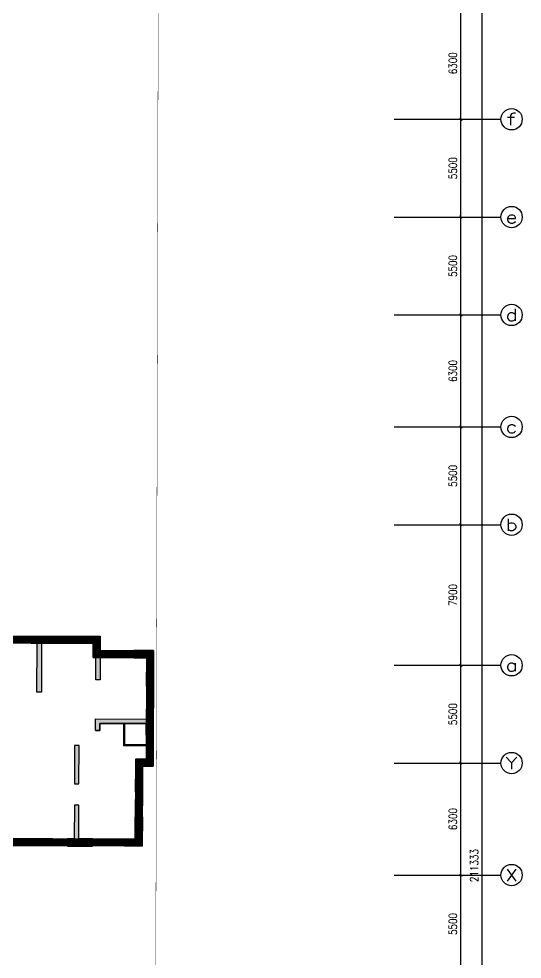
# Model space of a CAD drawing. Extents: x -1348811 to 123514, y -640545 to 749356.
# Drawn here: x 27314 to 55640, y 260032 to 312910 of the extents above; entities that cross this region are included whole.
import ezdxf
from ezdxf.enums import TextEntityAlignment as Align

# ---------------------------------------------------------------- set-up
doc = ezdxf.new("R2010")
doc.units = 0
doc.header["$LTSCALE"] = 10
doc.header["$MEASUREMENT"] = 0
doc.linetypes.add('DASH', pattern=[0.35, 0.25, -0.1])
doc.linetypes.add('DASHDOT', pattern=[25.4, 12.7, -6.35, 0, -6.35])
doc.layers.get('0').update_dxf_attribs({"linetype": 'CONTINUOUS'})
doc.layers.get('Defpoints').update_dxf_attribs({"linetype": 'CONTINUOUS'})
for name, color, linetype in [('AXIS', 3, 'CONTINUOUS'), ('AXIS_TEXT', 7, 'CONTINUOUS'), ('dxh', 252, 'CONTINUOUS'), ('dxsqt', 1, 'CONTINUOUS'), ('JPS-J-0', 6, 'CONTINUOUS'), ('PUB_HATCH', 9, 'CONTINUOUS'), ('wall', 8, 'CONTINUOUS'), ('控制线', 5, 'CONTINUOUS'), ('防火分区', 6, 'CONTINUOUS')]:
    doc.layers.add(name, color=color, linetype=linetype)
doc.layers.get('防火分区').off()
doc.styles.add('_TCH_AXIS', font='COMPLEX', dxfattribs={"bigfont": 'GBCBIG'})
doc.styles.add('COMPLEX', font='COMPLEX')
doc.styles.add('DIM_FONT', font='SIMPLEX', dxfattribs={"width": 0.8, "bigfont": 'HZTXT'})
doc.dimstyles.new('DIMN150', dxfattribs={"dimscale": 1.5, "dimtxt": 300, "dimasz": 100, "dimexe": 250, "dimexo": 300, "dimgap": 150, "dimtad": 1, "dimdec": 0, "dimzin": 0, "dimdsep": 46, "dimtxsty": 'DIM_FONT', "dimblk": 'ARCHTICK', "dimcen": 0.09, "dimclrt": 7, "dimazin": 2, "dimtfac": 1, "dimtdec": 0, "dimtix": 1, "dimtmove": 2, "dimatfit": 3, "dimfxl": 0, "dimtolj": 1, "dimtzin": 0, "dimarcsym": 0})

# ---------------------------------------------------------------- blocks, each defined once
blk = doc.blocks.new('_ArchTick')
at = {"color": 0, "linetype": 'ByBlock', "const_width": 0.4}
blk.add_lwpolyline([(-0.5, -0.5), (0.5, 0.5)], dxfattribs=at)
blk = doc.blocks.new('*D1586')
at = {"layer": 'AXIS', "color": 0, "lineweight": -2}
for p, q in [((123531, 0), (128406, 0)), ((128031, -211333), (128031, 0)), ((123531, -211333), (128406, -211333))]:
    blk.add_line(p, q, dxfattribs=at)
at = {"layer": 'Defpoints', "color": 0}
for p in [(123081, 0), (128031, 0), (123081, -211333)]:
    blk.add_point(p, dxfattribs=at)
at = {"layer": 'AXIS', "color": 0, "lineweight": -2, "xscale": 150, "yscale": 150, "zscale": 150}
for p, rotation in [((128031, 0), 90), ((128031, -211333), 270)]:
    blk.add_blockref('_ArchTick', p, dxfattribs=dict(at, rotation=rotation))
at = {"layer": 'AXIS', "color": 7, "insert": (127581, -105667), "char_height": 450, "attachment_point": 5, "rotation": 90, "style": 'DIM_FONT'}
blk.add_mtext('\\A1;211333', dxfattribs=at)
blk = doc.blocks.new('*D1607')
at = {"layer": 'AXIS', "color": 0, "lineweight": -2}
for p, q in [((123531, -106200), (127206, -106200)), ((126831, -111700), (126831, -106200)), ((123531, -111700), (127206, -111700))]:
    blk.add_line(p, q, dxfattribs=at)
at = {"layer": 'Defpoints', "color": 0}
for p in [(123081, -106200), (126831, -106200), (123081, -111700)]:
    blk.add_point(p, dxfattribs=at)
at = {"layer": 'AXIS', "color": 0, "lineweight": -2, "xscale": 150, "yscale": 150, "zscale": 150}
for p, rotation in [((126831, -106200), 90), ((126831, -111700), 270)]:
    blk.add_blockref('_ArchTick', p, dxfattribs=dict(at, rotation=rotation))
at = {"layer": 'AXIS', "color": 7, "insert": (126381, -108950), "char_height": 450, "attachment_point": 5, "rotation": 90, "style": 'DIM_FONT'}
blk.add_mtext('\\A1;5500', dxfattribs=at)
blk = doc.blocks.new('*D1608')
at = {"layer": 'AXIS', "color": 0, "lineweight": -2}
for p, q in [((123531, -99900), (127206, -99900)), ((126831, -106200), (126831, -99900)), ((123531, -106200), (127206, -106200))]:
    blk.add_line(p, q, dxfattribs=at)
at = {"layer": 'Defpoints', "color": 0}
for p in [(123081, -99900), (126831, -99900), (123081, -106200)]:
    blk.add_point(p, dxfattribs=at)
at = {"layer": 'AXIS', "color": 0, "lineweight": -2, "xscale": 150, "yscale": 150, "zscale": 150}
for p, rotation in [((126831, -99900), 90), ((126831, -106200), 270)]:
    blk.add_blockref('_ArchTick', p, dxfattribs=dict(at, rotation=rotation))
at = {"layer": 'AXIS', "color": 7, "insert": (126381, -103050), "char_height": 450, "attachment_point": 5, "rotation": 90, "style": 'DIM_FONT'}
blk.add_mtext('\\A1;6300', dxfattribs=at)
blk = doc.blocks.new('*D1609')
at = {"layer": 'AXIS', "color": 0, "lineweight": -2}
for p, q in [((123531, -94400), (127206, -94400)), ((126831, -99900), (126831, -94400)), ((123531, -99900), (127206, -99900))]:
    blk.add_line(p, q, dxfattribs=at)
at = {"layer": 'Defpoints', "color": 0}
for p in [(123081, -94400), (126831, -94400), (123081, -99900)]:
    blk.add_point(p, dxfattribs=at)
at = {"layer": 'AXIS', "color": 0, "lineweight": -2, "xscale": 150, "yscale": 150, "zscale": 150}
for p, rotation in [((126831, -94400), 90), ((126831, -99900), 270)]:
    blk.add_blockref('_ArchTick', p, dxfattribs=dict(at, rotation=rotation))
at = {"layer": 'AXIS', "color": 7, "insert": (126381, -97150), "char_height": 450, "attachment_point": 5, "rotation": 90, "style": 'DIM_FONT'}
blk.add_mtext('\\A1;5500', dxfattribs=at)
blk = doc.blocks.new('*D1610')
at = {"layer": 'AXIS', "color": 0, "lineweight": -2}
for p, q in [((123531, -86500), (127206, -86500)), ((126831, -94400), (126831, -86500)), ((123531, -94400), (127206, -94400))]:
    blk.add_line(p, q, dxfattribs=at)
at = {"layer": 'Defpoints', "color": 0}
for p in [(123081, -86500), (126831, -86500), (123081, -94400)]:
    blk.add_point(p, dxfattribs=at)
at = {"layer": 'AXIS', "color": 0, "lineweight": -2, "xscale": 150, "yscale": 150, "zscale": 150}
for p, rotation in [((126831, -86500), 90), ((126831, -94400), 270)]:
    blk.add_blockref('_ArchTick', p, dxfattribs=dict(at, rotation=rotation))
at = {"layer": 'AXIS', "color": 7, "insert": (126381, -90450), "char_height": 450, "attachment_point": 5, "rotation": 90, "style": 'DIM_FONT'}
blk.add_mtext('\\A1;7900', dxfattribs=at)
blk = doc.blocks.new('*D1611')
at = {"layer": 'AXIS', "color": 0, "lineweight": -2}
for p, q in [((123531, -81000), (127206, -81000)), ((126831, -86500), (126831, -81000)), ((123531, -86500), (127206, -86500))]:
    blk.add_line(p, q, dxfattribs=at)
at = {"layer": 'Defpoints', "color": 0}
for p in [(123081, -81000), (126831, -81000), (123081, -86500)]:
    blk.add_point(p, dxfattribs=at)
at = {"layer": 'AXIS', "color": 0, "lineweight": -2, "xscale": 150, "yscale": 150, "zscale": 150}
for p, rotation in [((126831, -81000), 90), ((126831, -86500), 270)]:
    blk.add_blockref('_ArchTick', p, dxfattribs=dict(at, rotation=rotation))
at = {"layer": 'AXIS', "color": 7, "insert": (126381, -83750), "char_height": 450, "attachment_point": 5, "rotation": 90, "style": 'DIM_FONT'}
blk.add_mtext('\\A1;5500', dxfattribs=at)
blk = doc.blocks.new('*D1612')
at = {"layer": 'AXIS', "color": 0, "lineweight": -2}
for p, q in [((123531, -74700), (127206, -74700)), ((126831, -81000), (126831, -74700)), ((123531, -81000), (127206, -81000))]:
    blk.add_line(p, q, dxfattribs=at)
at = {"layer": 'Defpoints', "color": 0}
for p in [(123081, -74700), (126831, -74700), (123081, -81000)]:
    blk.add_point(p, dxfattribs=at)
at = {"layer": 'AXIS', "color": 0, "lineweight": -2, "xscale": 150, "yscale": 150, "zscale": 150}
for p, rotation in [((126831, -74700), 90), ((126831, -81000), 270)]:
    blk.add_blockref('_ArchTick', p, dxfattribs=dict(at, rotation=rotation))
at = {"layer": 'AXIS', "color": 7, "insert": (126381, -77850), "char_height": 450, "attachment_point": 5, "rotation": 90, "style": 'DIM_FONT'}
blk.add_mtext('\\A1;6300', dxfattribs=at)
blk = doc.blocks.new('*D1613')
at = {"layer": 'AXIS', "color": 0, "lineweight": -2}
for p, q in [((123531, -69200), (127206, -69200)), ((126831, -74700), (126831, -69200)), ((123531, -74700), (127206, -74700))]:
    blk.add_line(p, q, dxfattribs=at)
at = {"layer": 'Defpoints', "color": 0}
for p in [(123081, -69200), (126831, -69200), (123081, -74700)]:
    blk.add_point(p, dxfattribs=at)
at = {"layer": 'AXIS', "color": 0, "lineweight": -2, "xscale": 150, "yscale": 150, "zscale": 150}
for p, rotation in [((126831, -69200), 90), ((126831, -74700), 270)]:
    blk.add_blockref('_ArchTick', p, dxfattribs=dict(at, rotation=rotation))
at = {"layer": 'AXIS', "color": 7, "insert": (126381, -71950), "char_height": 450, "attachment_point": 5, "rotation": 90, "style": 'DIM_FONT'}
blk.add_mtext('\\A1;5500', dxfattribs=at)
blk = doc.blocks.new('*D1614')
at = {"layer": 'AXIS', "color": 0, "lineweight": -2}
for p, q in [((123531, -63700), (127206, -63700)), ((126831, -69200), (126831, -63700)), ((123531, -69200), (127206, -69200))]:
    blk.add_line(p, q, dxfattribs=at)
at = {"layer": 'Defpoints', "color": 0}
for p in [(123081, -63700), (126831, -63700), (123081, -69200)]:
    blk.add_point(p, dxfattribs=at)
at = {"layer": 'AXIS', "color": 0, "lineweight": -2, "xscale": 150, "yscale": 150, "zscale": 150}
for p, rotation in [((126831, -63700), 90), ((126831, -69200), 270)]:
    blk.add_blockref('_ArchTick', p, dxfattribs=dict(at, rotation=rotation))
at = {"layer": 'AXIS', "color": 7, "insert": (126381, -66450), "char_height": 450, "attachment_point": 5, "rotation": 90, "style": 'DIM_FONT'}
blk.add_mtext('\\A1;5500', dxfattribs=at)
blk = doc.blocks.new('*D1615')
at = {"layer": 'AXIS', "color": 0, "lineweight": -2}
for p, q in [((123531, -57400), (127206, -57400)), ((126831, -63700), (126831, -57400)), ((123531, -63700), (127206, -63700))]:
    blk.add_line(p, q, dxfattribs=at)
at = {"layer": 'Defpoints', "color": 0}
for p in [(123081, -57400), (126831, -57400), (123081, -63700)]:
    blk.add_point(p, dxfattribs=at)
at = {"layer": 'AXIS', "color": 0, "lineweight": -2, "xscale": 150, "yscale": 150, "zscale": 150}
for p, rotation in [((126831, -57400), 90), ((126831, -63700), 270)]:
    blk.add_blockref('_ArchTick', p, dxfattribs=dict(at, rotation=rotation))
at = {"layer": 'AXIS', "color": 7, "insert": (126381, -60550), "char_height": 450, "attachment_point": 5, "rotation": 90, "style": 'DIM_FONT'}
blk.add_mtext('\\A1;6300', dxfattribs=at)
blk = doc.blocks.new('_AXISO')
blk.add_circle((0, 0), 0.5)
at = {"layer": 'AXIS_TEXT', "style": 'COMPLEX', "width": 1.041667}
blk.add_attdef('A', text='', height=0.56, dxfattribs=at).set_placement((-0.25, -0.28), (0.25, -0.28), align=Align.FIT)
blk = doc.blocks.new('f-fjg')
at = {"layer": 'dxh'}
for points in [[(17800, 3800), (15050, 3800), (15050, 3100), (15300, 3100), (15300, 3400), (17400, 3400), (17400, 1900), (15050, 1900), (15050, 1175), (15300, 1175), (15300, 1700), (17400, 1700), (17400, -450), (15300, -450), (15300, 75), (15050, 75), (15050, -1175), (15300, -1175), (15300, -650), (17650, -650), (17650, 400), (18700, 400), (18700, 800), (17800, 800)], [(10150, -800), (10400, -800), (10400, 3100), (11000, 3100), (11000, 3500), (10000, 3500), (10000, 800), (9100, 800), (9100, 400), (10150, 400)], [(11750, 1800), (11550, 1800), (11550, -2360), (11750, -2360)], [(12900, -2900), (13150, -2900), (13150, 2000), (12900, 2000)], [(3000, 800), (4150, 800), (4150, 400), (3400, 400), (3400, -400), (3250, -400), (3250, -1650), (3000, -1650), (3000, -400), (2700, -400), (2700, 0), (3000, 0)], [(5350, 800), (5350, 400), (6300, 400), (6300, -2350), (6550, -2350), (6550, 400), (6900, 400), (6900, 800)], [(20900, 800), (20900, 400), (21250, 400), (21250, -2350), (21500, -2350), (21500, 400), (22450, 400), (22450, 800)], [(24800, 800), (23650, 800), (23650, 400), (24400, 400), (24400, -400), (24550, -400), (24550, -1650), (24800, -1650), (24800, -400), (25100, -400), (25100, 0), (24800, 0)], [(400, -400), (1100, -400), (1100, 0), (0, 0), (0, -2000), (400, -2000)], [(27400, -400), (27400, -2000), (27800, -2000), (27800, 0), (26700, 0), (26700, -400)], [(8400, -3850), (8400, -4100), (10400, -4100), (10400, -3900), (11550, -3900), (11550, -4100), (13150, -4100), (13150, -3900), (11750, -3900), (11750, -3700), (10400, -3700), (10400, -2150), (10150, -2150), (10150, -3850)], [(17400, -4100), (19400, -4100), (19400, -3850), (17650, -3850), (17650, -2150), (17400, -2150), (17400, -2800), (15300, -2800), (15300, -2275), (15050, -2275), (15050, -3000), (17400, -3000)], [(400, -4100), (3000, -4100), (3000, -4500), (3250, -4500), (3250, -3850), (0, -3850), (0, -4750), (400, -4750)], [(24550, -3850), (24550, -4500), (24800, -4500), (24800, -4100), (27400, -4100), (27400, -4750), (27800, -4750), (27800, -3850)], [(600, -6500), (600, -7950), (1000, -7950), (1000, -6500), (1000, -6100), (400, -6100), (400, -5650), (0, -5650), (0, -6500)], [(4175, -7500), (4425, -7500), (4425, -5350), (4175, -5350)], [(8350, -6500), (8600, -6500), (8600, -5600), (11250, -5600), (11250, -6000), (11500, -6000), (11500, -5600), (13100, -5600), (13100, -5350), (8350, -5350)], [(19200, -5600), (19200, -6500), (19450, -6500), (19450, -5350), (15200, -5350), (15200, -5600)], [(23625, -5350), (23375, -5350), (23375, -7500), (23625, -7500)], [(27800, -6500), (27800, -5650), (27400, -5650), (27400, -6100), (26800, -6100), (26800, -6500), (26800, -7950), (27200, -7950), (27200, -6500)], [(19200, -11000), (19800, -11000), (19800, -10600), (19450, -10600), (19450, -8400), (19200, -8400)], [(3400, -10600), (3400, -11000), (4800, -11000), (4800, -10600), (4425, -10600), (4425, -8700), (4175, -8700), (4175, -10600)], [(8350, -10600), (8000, -10600), (8000, -11000), (8600, -11000), (8600, -8700), (8350, -8700)], [(23375, -10600), (23000, -10600), (23000, -11000), (24400, -11000), (24400, -10600), (23625, -10600), (23625, -8700), (23375, -8700)], [(1000, -9350), (600, -9350), (600, -11000), (1600, -11000), (1600, -10600), (1000, -10600)], [(26800, -10600), (26200, -10600), (26200, -11000), (27200, -11000), (27200, -9350), (26800, -9350)], [(10600, -9850), (11500, -9850), (11500, -9600), (10200, -9600), (10200, -14000), (10800, -14000), (10800, -13600), (10600, -13600)], [(17900, -9600), (15250, -9600), (15250, -9850), (17500, -9850), (17500, -11000), (17900, -11000)], [(15100, -14000), (15100, -13600), (14350, -13600), (14350, -12250), (14100, -12250), (14100, -13600), (13700, -13600), (13700, -14000)], [(17900, -12250), (17500, -12250), (17500, -13600), (16900, -13600), (16900, -14000), (17900, -14000)]]:
    blk.add_hatch(color=256, dxfattribs=at).paths.add_polyline_path(points)
at = {"layer": 'dxsqt'}
for points in [[(15050, 3100), (15050, 3800), (17800, 3800), (17800, 800), (18700, 800), (18700, 400), (17650, 400), (17650, -650), (15300, -650), (15300, -1175), (15050, -1175), (15050, 75), (15300, 75), (15300, -450), (17400, -450), (17400, 1700), (15300, 1700), (15300, 1175), (15050, 1175), (15050, 1900), (17400, 1900), (17400, 3400), (15300, 3400), (15300, 3100), (15050, 3100)], [(10400, 3100), (10400, -800), (10150, -800), (10150, 400), (9100, 400), (9100, 800), (10000, 800), (10000, 3500), (11000, 3500), (11000, 3100), (10400, 3100)], [(3400, 400), (4150, 400), (4150, 800), (3000, 800), (3000, 0), (2700, 0), (2700, -400), (3000, -400), (3000, -1650), (3250, -1650), (3250, -400), (3400, -400), (3400, 400)], [(6900, 800), (6900, 400), (6550, 400), (6550, -2350), (6300, -2350), (6300, 400), (5350, 400), (5350, 800), (6900, 800)], [(21250, 400), (20900, 400), (20900, 800), (22450, 800), (22450, 400), (21500, 400), (21500, -2350), (21250, -2350), (21250, 400)], [(24400, 400), (23650, 400), (23650, 800), (24800, 800), (24800, 0), (25100, 0), (25100, -400), (24800, -400), (24800, -1650), (24550, -1650), (24550, -400), (24400, -400), (24400, 400)], [(400, -400), (400, -2000), (0, -2000), (0, 0), (1100, 0), (1100, -400), (400, -400)], [(27800, 0), (26700, 0), (26700, -400), (27400, -400), (27400, -2000), (27800, -2000), (27800, 0)], [(17650, -2150), (17650, -3850), (19400, -3850), (19400, -4100), (17400, -4100), (17400, -3000), (15050, -3000), (15050, -3000), (15050, -3000), (15050, -2275), (15300, -2275), (15300, -2800), (17400, -2800), (17400, -2150), (17650, -2150)], [(3250, -3850), (0, -3850), (0, -4750), (400, -4750), (400, -4100), (3000, -4100), (3000, -4500), (3250, -4500), (3250, -3850)], [(24550, -3850), (27800, -3850), (27800, -4750), (27400, -4750), (27400, -4100), (24800, -4100), (24800, -4500), (24550, -4500), (24550, -3850)], [(400, -5650), (400, -6100), (1000, -6100), (1000, -6500), (1000, -6500), (1000, -7950), (600, -7950), (600, -6500), (0, -6500), (0, -5650), (400, -5650)], [(8350, -5350), (8350, -6500), (8600, -6500), (8600, -5600), (11250, -5600), (11250, -6000), (11500, -6000), (11500, -5600), (13100, -5600), (13100, -5350), (8350, -5350)], [(27400, -6100), (26800, -6100), (26800, -6500), (26800, -6500), (26800, -7950), (27200, -7950), (27200, -6500), (27800, -6500), (27800, -5650), (27400, -5650), (27400, -6100)], [(19200, -11000), (19800, -11000), (19800, -10600), (19450, -10600), (19450, -8400), (19200, -8400), (19200, -11000)], [(3400, -10600), (3400, -11000), (4800, -11000), (4800, -10600), (4425, -10600), (4425, -8700), (4175, -8700), (4175, -10600), (3400, -10600)], [(23375, -10600), (23000, -10600), (23000, -11000), (24400, -11000), (24400, -10600), (23625, -10600), (23625, -8700), (23375, -8700), (23375, -10600)], [(1000, -10600), (1000, -9350), (600, -9350), (600, -11000), (1600, -11000), (1600, -10600), (1000, -10600)], [(26200, -10600), (26800, -10600), (26800, -9350), (27200, -9350), (27200, -11000), (26200, -11000), (26200, -10600)], [(10200, -14000), (10800, -14000), (10800, -13600), (10600, -13600), (10600, -9850), (11500, -9850), (11500, -9600), (10200, -9600), (10200, -14000)], [(17900, -11000), (17500, -11000), (17500, -9850), (15250, -9850), (15250, -9600), (17900, -9600), (17900, -11000)], [(13700, -13600), (14100, -13600), (14100, -12250), (14350, -12250), (14350, -13600), (15100, -13600), (15100, -14000), (13700, -14000), (13700, -13600)], [(16900, -13600), (16900, -14000), (17900, -14000), (17900, -12250), (17500, -12250), (17500, -13600), (16900, -13600)]]:
    blk.add_lwpolyline(points, dxfattribs=at)
for points in [[(11750, 1800), (11750, -2360), (11550, -2360), (11550, 1800)], [(11750, 1800), (11750, -2360), (11550, -2360), (11550, 1800)], [(12900, 2000), (13150, 2000), (13150, -2900), (12900, -2900)], [(10400, -4100), (10400, -3900), (11550, -3900), (11550, -4100), (13150, -4100), (13150, -3900), (11750, -3900), (11750, -3700), (10400, -3700), (10400, -2150), (10150, -2150), (10150, -3850), (8400, -3850), (8400, -4100)], [(4425, -5350), (4425, -7500), (4175, -7500), (4175, -5350)], [(19200, -6500), (19200, -5600), (15200, -5600), (15200, -5350), (19450, -5350), (19450, -6500)], [(23375, -7500), (23625, -7500), (23625, -5350), (23375, -5350)], [(8000, -10600), (8350, -10600), (8350, -8700), (8600, -8700), (8600, -11000), (8000, -11000)]]:
    blk.add_lwpolyline(points, close=True, dxfattribs=at)
blk = doc.blocks.new('zzzz')
at = {"layer": 'JPS-J-0'}
blk.add_lwpolyline([(83874, -93361), (85124, -93365), (85120, -94615), (83870, -94611)], close=True, dxfattribs=at)
at = {"layer": 'JPS-J-0', "linetype": 'DASH'}
blk.add_lwpolyline([(83924, -93362), (85124, -93365), (85120, -94565), (83920, -94562)], close=True, dxfattribs=at)
at = {"layer": 'PUB_HATCH', "const_width": 400}
blk.add_lwpolyline([(73107, -83273), (73100, -85629), (75347, -85636), (75338, -88636), (82338, -88657), (82335, -89457), (85335, -89466), (85317, -95566), (84717, -95564), (84704, -100064), (75404, -100036), (75395, -103036), (71887, -103026), (71877, -106233)], dxfattribs=at)
at = {"layer": 'wall'}
for p, q in [((82272, -93757), (82274, -93107)), ((82274, -93107), (85124, -93115)), ((82522, -93757), (82524, -93357)), ((82524, -93357), (85124, -93365)), ((85124, -93115), (85124, -93365)), ((82272, -93757), (82522, -93757))]:
    blk.add_line(p, q, dxfattribs=at)
for points in [[(72907, -83272), (72899, -85829), (75146, -85835), (75137, -88835), (82137, -88856), (82135, -89656), (85135, -89665), (85118, -95365), (84518, -95363), (84504, -99863), (75204, -99836), (75195, -102836), (71687, -102825), (71677, -106232)], [(73307, -83273), (73300, -85430), (75547, -85437), (75538, -88437), (82538, -88457), (82536, -89257), (85536, -89266), (85516, -95766), (84916, -95764), (84903, -100264), (75603, -100237), (75594, -103237), (72086, -103226), (72077, -106233)]]:
    blk.add_lwpolyline(points, dxfattribs=at)
at = {"layer": 'dxh', "rotation": 359.8294165096834}
blk.add_blockref('f-fjg', (57736, -89184), dxfattribs=at)
blk = doc.blocks.new('zzzzz')
at = {"layer": 'AXIS'}
for p, q in [((123080.8, -63700), (129080.8, -63700)), ((123080.8, -69200), (129080.8, -69200)), ((123080.8, -74700), (129080.8, -74700)), ((123080.8, -81000), (129080.8, -81000)), ((123080.8, -86500), (129080.8, -86500)), ((123080.8, -94400), (129080.8, -94400)), ((123080.8, -99900), (129080.8, -99900)), ((123080.8, -106200), (129080.8, -106200))]:
    blk.add_line(p, q, dxfattribs=at)
ref = blk.add_blockref('_AXISO', (129680.8, -63700), dxfattribs=dict(at, xscale=1200, yscale=1200, zscale=1200))
ref.add_attrib('A', 'f', dxfattribs={"layer": 'AXIS_TEXT', "height": 678.8, "style": '_TCH_AXIS', "width": 2.333333}).set_placement((129341.4, -64039.4), (130020.2, -64039.4), align=Align.FIT)
ref = blk.add_blockref('_AXISO', (129680.8, -69200), dxfattribs=dict(at, xscale=1200, yscale=1200, zscale=1200))
ref.add_attrib('A', 'e', dxfattribs={"layer": 'AXIS_TEXT', "height": 678.8, "style": '_TCH_AXIS', "width": 1.615385}).set_placement((129341.4, -69539.4), (130020.2, -69539.4), align=Align.FIT)
ref = blk.add_blockref('_AXISO', (129680.8, -74700), dxfattribs=dict(at, xscale=1200, yscale=1200, zscale=1200))
ref.add_attrib('A', 'd', dxfattribs={"layer": 'AXIS_TEXT', "height": 678.8, "style": '_TCH_AXIS', "width": 1.3125}).set_placement((129341.4, -75039.4), (130020.2, -75039.4), align=Align.FIT)
ref = blk.add_blockref('_AXISO', (129680.8, -81000), dxfattribs=dict(at, xscale=1200, yscale=1200, zscale=1200))
ref.add_attrib('A', 'c', dxfattribs={"layer": 'AXIS_TEXT', "height": 678.8, "style": '_TCH_AXIS', "width": 1.615385}).set_placement((129341.4, -81339.4), (130020.2, -81339.4), align=Align.FIT)
ref = blk.add_blockref('_AXISO', (129680.8, -86500), dxfattribs=dict(at, xscale=1200, yscale=1200, zscale=1200))
ref.add_attrib('A', 'b', dxfattribs={"layer": 'AXIS_TEXT', "height": 678.8, "style": '_TCH_AXIS', "width": 1.3125}).set_placement((129341.4, -86839.4), (130020.2, -86839.4), align=Align.FIT)
ref = blk.add_blockref('_AXISO', (129680.8, -94400), dxfattribs=dict(at, xscale=1200, yscale=1200, zscale=1200))
ref.add_attrib('A', 'a', dxfattribs={"layer": 'AXIS_TEXT', "height": 678.8, "style": '_TCH_AXIS', "width": 1.4}).set_placement((129341.4, -94739.4), (130020.2, -94739.4), align=Align.FIT)
ref = blk.add_blockref('_AXISO', (129680.8, -99900), dxfattribs=dict(at, xscale=1200, yscale=1200, zscale=1200))
ref.add_attrib('A', 'Y', dxfattribs={"layer": 'AXIS_TEXT', "height": 678.8, "style": '_TCH_AXIS', "width": 1.105263}).set_placement((129341.4, -100239.4), (130020.2, -100239.4), align=Align.FIT)
ref = blk.add_blockref('_AXISO', (129680.8, -106200), dxfattribs=dict(at, xscale=1200, yscale=1200, zscale=1200))
ref.add_attrib('A', 'X', dxfattribs={"layer": 'AXIS_TEXT', "height": 678.8, "style": '_TCH_AXIS', "width": 1.166667}).set_placement((129341.4, -106539.4), (130020.2, -106539.4), align=Align.FIT)
for p1, p2, distance, picture, middle in [((123080.8, -211333.4), (123080.8, 0), -4950, '*D1586', (127580.8, -105666.7)), ((123080.8, -63700), (123080.8, -57400), -3750, '*D1615', (126380.8, -60550)), ((123080.8, -69200), (123080.8, -63700), -3750, '*D1614', (126380.8, -66450)), ((123080.8, -74700), (123080.8, -69200), -3750, '*D1613', (126380.8, -71950)), ((123080.8, -81000), (123080.8, -74700), -3750, '*D1612', (126380.8, -77850)), ((123080.8, -86500), (123080.8, -81000), -3750, '*D1611', (126380.8, -83750)), ((123080.8, -94400), (123080.8, -86500), -3750, '*D1610', (126380.8, -90450)), ((123080.8, -99900), (123080.8, -94400), -3750, '*D1609', (126380.8, -97150)), ((123080.8, -106200), (123080.8, -99900), -3750, '*D1608', (126380.8, -103050)), ((123080.8, -111700), (123080.8, -106200), -3750, '*D1607', (126380.8, -108950))]:
    dim = blk.add_aligned_dim(p1=p1, p2=p2, distance=distance, dimstyle='DIMN150', dxfattribs=at)
    dim.commit()
    dim.dimension.update_dxf_attribs({"geometry": picture, "text_midpoint": middle})

msp = doc.modelspace()

# ---------------------------------------------------------------- linework, layer by layer
at = {"layer": '控制线', "color": 1, "linetype": 'DASHDOT', "ltscale": 0.1, "const_width": 20}
msp.add_lwpolyline([(-77078.8, 372393.9), (29313.2, 408307.8), (35388.1, 403830.8), (34740.9, 147999.2), (25565.6, 138857.3), (-77339.2, 138972.2)], close=True, dxfattribs=at)

# ---------------------------------------------------------------- block references
at = {"layer": 'AXIS'}
msp.add_blockref('zzzzz', (-74640.8, 370960.1), dxfattribs=at)
at = {"layer": '防火分区'}
msp.add_blockref('zzzz', (-50640.8, 366647.8), dxfattribs=at)

doc.saveas('drawing.dxf')
